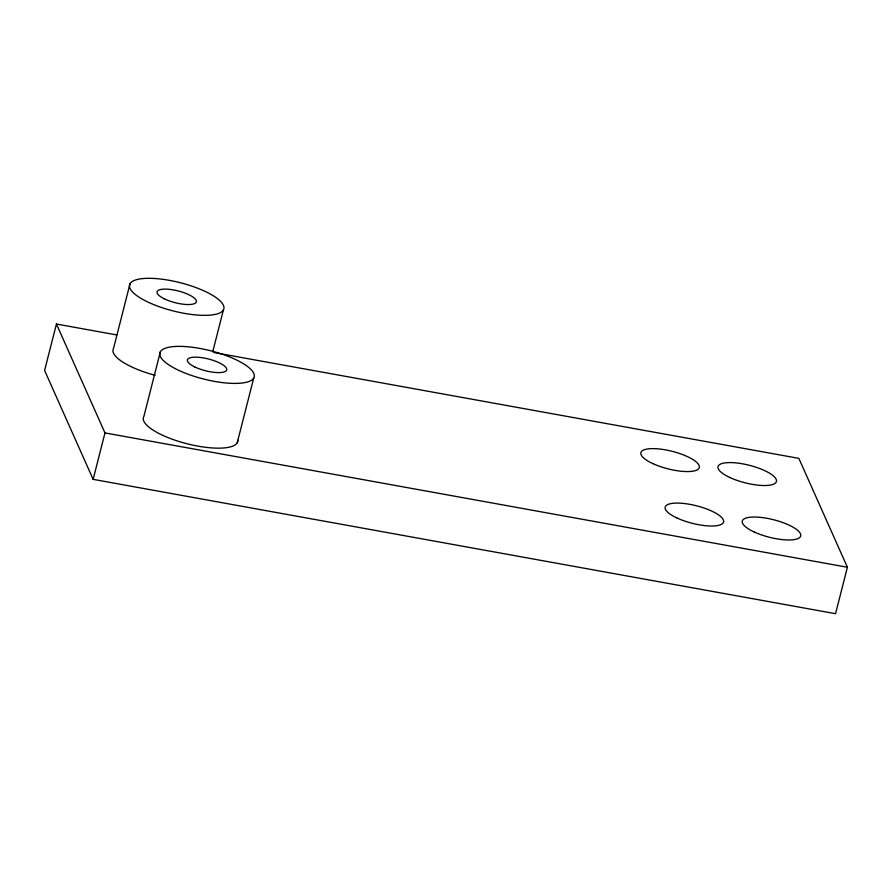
<?xml version="1.0" encoding="UTF-8"?>
<svg xmlns="http://www.w3.org/2000/svg" width="892" height="892" viewBox="0 0 892 892"><rect width="100%" height="100%" fill="white"/><g stroke="black" fill="none" stroke-linecap="round" stroke-linejoin="round"><path stroke-width="1.34" d="M116.707 334.935L56.441 324.03L44.6 370.459L93.147 479.361L835.559 613.696L847.4 567.256L798.853 458.365L213.957 352.53M130.031 283.678L113.518 348.426A48.647 14.551 14.3 0 0 155.141 375.287M93.147 479.361L104.977 432.921L56.441 324.03M160.37 351.738L143.857 416.486A48.647 14.551 14.3 0 0 187.142 443.781A48.647 14.551 14.3 0 0 237.818 440.313M212.731 351.794L223.39 309.981A48.647 14.551 14.3 0 0 159.869 278.951A48.647 14.551 14.3 0 0 146.868 301.552A48.647 14.551 14.3 0 0 223.39 309.981M237.227 442.778L253.729 378.041A48.647 14.551 14.3 0 0 190.208 347.01A48.647 14.551 14.3 0 0 177.207 369.611A48.647 14.551 14.3 0 0 253.729 378.041M104.977 432.921L847.4 567.256M164.262 298.798A20.293 6.066 14.3 0 0 196.173 302.31A20.293 6.066 14.3 0 0 169.681 289.376A20.293 6.066 14.3 0 0 164.262 298.798M194.601 366.857A20.293 6.066 14.3 0 0 226.512 370.37A20.293 6.066 14.3 0 0 200.02 357.436A20.293 6.066 14.3 0 0 194.601 366.857M730.002 477.577A30.127 9.009 14.3 0 0 776.352 481.747A30.127 9.009 14.3 0 0 735.354 462.837A30.127 9.009 14.3 0 0 730.002 477.577M754.275 532.022A30.127 9.009 14.3 0 0 800.626 536.203A30.127 9.009 14.3 0 0 759.627 517.282A30.127 9.009 14.3 0 0 754.275 532.022M677.139 518.062A30.127 9.009 14.3 0 0 723.49 522.244A30.127 9.009 14.3 0 0 682.491 503.333A30.127 9.009 14.3 0 0 677.139 518.062M652.866 463.617A30.127 9.009 14.3 0 0 699.216 467.798A30.127 9.009 14.3 0 0 658.218 448.877A30.127 9.009 14.3 0 0 652.866 463.617"/></g></svg>
